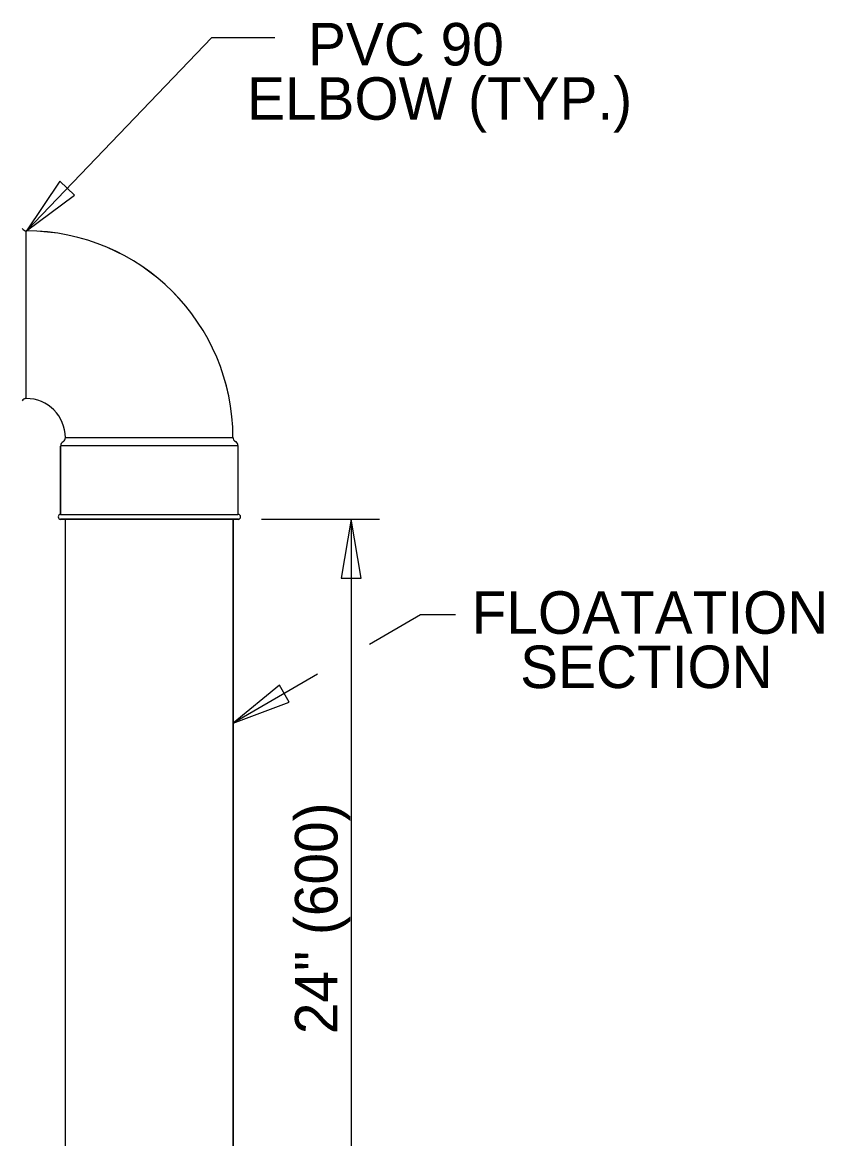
# Model space of a CAD drawing. Extents: x 1.6 to 16.6, y 0.2 to 10.2.
# Drawn here: x 13.784 to 15.482, y 7.64 to 10.005 of the extents above; entities that cross this region are included whole.
import ezdxf

# ---------------------------------------------------------------- set-up
doc = ezdxf.new("R2010")
doc.units = 0
for name, color, linetype in [('SD_P_Dimension Lines', 7, 'Continuous'), ('SD_P_Dimension Text', 7, 'Continuous'), ('SD_P_Prop Object Lines', 7, 'Continuous'), ('SD_P_Shading', 7, 'Continuous'), ('SD_X_Exist Object Lines', 7, 'Continuous')]:
    doc.layers.add(name, color=color, linetype=linetype)

msp = doc.modelspace()

# ---------------------------------------------------------------- linework, layer by layer
at = {"layer": 'SD_P_Dimension Lines'}
for p, q in [((14.186, 9.973), (13.793, 9.563)), ((14.186, 9.973), (14.319, 9.973)), ((13.864, 9.668), (13.793, 9.563)), ((13.895, 9.639), (13.864, 9.668)), ((13.793, 9.563), (13.895, 9.639)), ((14.2908, 8.952), (14.541, 8.952)), ((14.481, 8.952), (14.46, 8.827)), ((14.481, 8.952), (14.481, 7.174)), ((14.502, 8.827), (14.481, 8.952)), ((14.46, 8.827), (14.502, 8.827)), ((14.628, 8.75), (14.52, 8.687)), ((14.702, 8.75), (14.628, 8.75)), ((14.41, 8.624), (14.231, 8.52)), ((14.329, 8.601), (14.231, 8.52)), ((14.35, 8.565), (14.329, 8.601)), ((14.231, 8.52), (14.35, 8.565))]:
    msp.add_line(p, q, dxfattribs=at)
at = {"layer": 'SD_P_Prop Object Lines'}
for p, q in [((13.865, 9.108), (13.865, 8.962)), ((14.241, 9.108), (14.241, 8.962)), ((13.865, 8.962), (14.241, 8.962)), ((13.865, 8.952), (14.241, 8.952)), ((13.876, 7.174), (13.876, 8.952)), ((14.231, 7.174), (14.231, 8.952))]:
    msp.add_line(p, q, dxfattribs=at)
for centre, radius, start, end in [((13.7935, 9.5733), 0.0104, 208.1092, 270), ((13.7926, 9.1249), 0.438, 0, 90), ((13.793, 9.1975), 0.0104, 90, 148.7193), ((13.7926, 9.1249), 0.083, 0, 90), ((13.876, 9.1075), 0.0104, 121.2807, 180), ((13.8652, 9.1253), 0.0104, 301.2807, 0), ((14.241, 9.1259), 0.0104, 180, 241.8908), ((14.2312, 9.1075), 0.0104, 0, 61.8908), ((13.8656, 8.9571), 0.0052, 90, 270), ((14.2416, 8.9571), 0.0052, 270, 90)]:
    msp.add_arc(centre, radius, start, end, dxfattribs=at)
at = {"layer": 'SD_P_Shading'}
for p, q in [((13.865, 8.962), (13.865, 9.107)), ((14.241, 9.107), (14.241, 8.962)), ((14.241, 8.952), (13.865, 8.952)), ((14.242, 8.952), (14.241, 8.952))]:
    msp.add_line(p, q, dxfattribs=at)
msp.add_lwpolyline([(13.876, 8.952), (14.231, 8.952), (14.231, 7.174), (13.876, 7.174)], close=True, dxfattribs=at)
for centre, radius, start, end in [((13.7935, 9.5733), 0.0104, 208.1092, 270), ((13.7926, 9.125), 0.438, 0, 90), ((13.793, 9.1976), 0.0104, 90, 148.7193), ((13.7926, 9.125), 0.083, 0, 90), ((13.876, 9.1076), 0.0104, 121.2807, 180), ((13.8652, 9.1253), 0.0104, 301.2807, 0), ((14.241, 9.1259), 0.0104, 180, 241.8908), ((14.2312, 9.1076), 0.0104, 0, 61.8908), ((13.8656, 8.9572), 0.0052, 90, 270), ((14.2416, 8.9572), 0.0052, 270, 90)]:
    msp.add_arc(centre, radius, start, end, dxfattribs=at)
at = {"layer": 'SD_X_Exist Object Lines'}
for p, q in [((13.792, 9.563), (13.792, 9.208)), ((14.241, 9.108), (13.865, 9.108)), ((13.876, 9.125), (14.231, 9.125))]:
    msp.add_line(p, q, dxfattribs=at)

# ---------------------------------------------------------------- texts
at = {"layer": 'SD_P_Dimension Text'}
for s, p in [('PVC 90', (14.3897, 9.9135)), ('ELBOW (TYP.)', (14.2605, 9.7985)), ('FLOATATION', (14.7363, 8.7095)), ('SECTION', (14.8391, 8.5945))]:
    msp.add_text(s, height=0.09, dxfattribs=at).set_placement(p)
msp.add_text('24" (600)', height=0.09, rotation=90, dxfattribs=at).set_placement((14.452, 7.8613))

doc.saveas('drawing.dxf')
